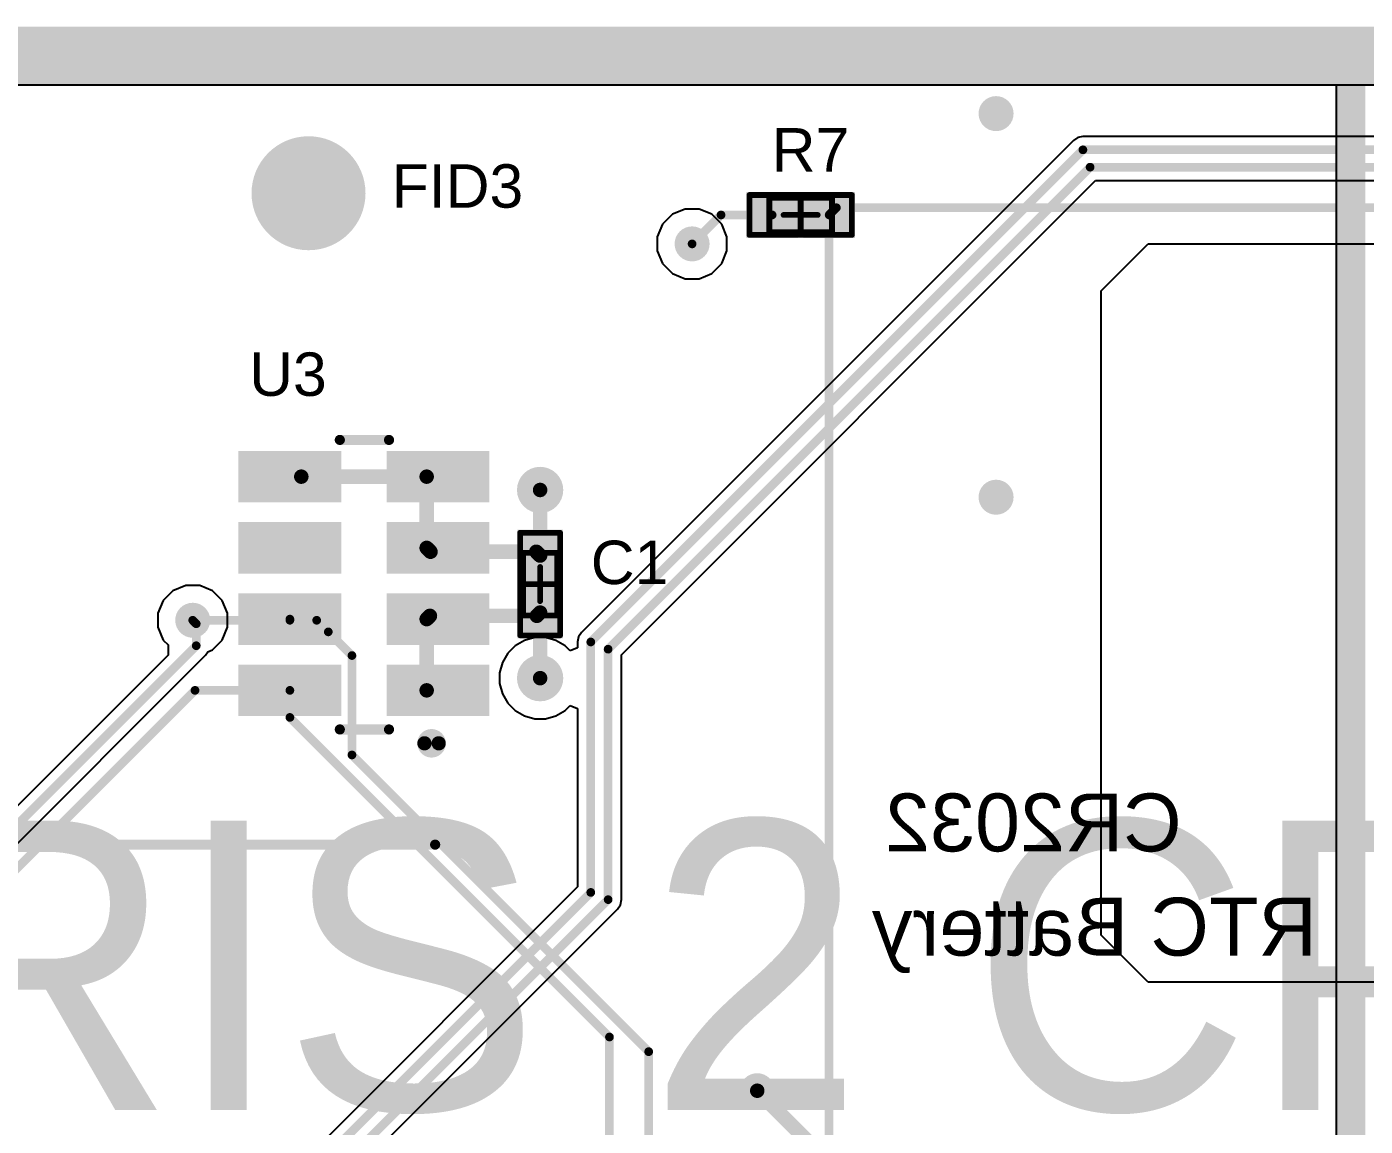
# Model space of a CAD drawing. Header units: millimetres. Extents: x -0.02 to 3.95, y -0.02 to 3.95.
# Drawn here: x 0.98 to 1.905, y 3.195 to 3.955 of the extents above; entities that cross this region are included whole.
import ezdxf

# ---------------------------------------------------------------- set-up
doc = ezdxf.new("R2010")
doc.units = ezdxf.units.MM
doc.header["$MEASUREMENT"] = 0
for name, color, linetype in [('BottomLayer', 5, 'Continuous'), ('BottomOverlay', 54, 'Continuous'), ('InternalPlane1', 76, 'Continuous'), ('InternalPlane2', 16, 'Continuous'), ('Mechanical13', 56, 'Continuous'), ('Mechanical15', 56, 'Continuous'), ('TopLayer', 1, 'Continuous'), ('TopOverlay', 2, 'Continuous'), ('TopPaste', 8, 'Continuous'), ('TopSolder', 216, 'Continuous'), ('ViaHoleLayer', 16, 'Continuous')]:
    doc.layers.add(name, color=color, linetype=linetype)
doc.styles.add('Arial', font='', dxfattribs={"height": 0.2})
doc.styles.add('SciFly', font='', dxfattribs={"height": 0.2})
doc.styles.get('Arial').set_extended_font_data('Arial')
doc.styles.get('SciFly').set_extended_font_data('SciFly')

# ---------------------------------------------------------------- blocks, each defined once
blk = doc.blocks.new('SMTU2032_LF_B_52')
at = {"layer": 'BottomOverlay', "const_width": 0.007}
blk.add_lwpolyline([(0.84, -0.32), (0.31, -0.32)], dxfattribs=at)
at = {"layer": 'BottomOverlay', "const_width": 0.0035}
blk.add_lwpolyline([(0.30825, -0.32, 1), (0.31175, -0.32, 1)], format="xyb", close=True, dxfattribs=at)
blk = doc.blocks.new('MS5611_01BA01_64')
at = {"layer": 'TopLayer'}
for points in [[(-0.03740155, 0.011811), (0.02165355, 0.011811), (0.02165355, -0.011811), (-0.03740155, -0.011811)], [(0.06496065, 0.011811), (0.12401575, 0.011811), (0.12401575, -0.011811), (0.06496065, -0.011811)], [(-0.03740155, -0.0374016), (0.02165355, -0.0374016), (0.02165355, -0.0610236), (-0.03740155, -0.0610236)], [(0.06496065, -0.0374016), (0.12401575, -0.0374016), (0.12401575, -0.0610236), (0.06496065, -0.0610236)], [(-0.03740155, -0.0866142), (0.02165355, -0.0866142), (0.02165355, -0.1102362), (-0.03740155, -0.1102362)], [(0.06496065, -0.0866142), (0.12401575, -0.0866142), (0.12401575, -0.1102362), (0.06496065, -0.1102362)], [(-0.03740155, -0.1358268), (0.02165355, -0.1358268), (0.02165355, -0.1594488), (-0.03740155, -0.1594488)], [(0.06496065, -0.1358268), (0.12401575, -0.1358268), (0.12401575, -0.1594488), (0.06496065, -0.1594488)]]:
    blk.add_hatch(color=1, dxfattribs=at).paths.add_polyline_path(points)
at = {"layer": 'TopPaste'}
for points in [[(-0.03740155, 0.011811), (0.02165355, 0.011811), (0.02165355, -0.011811), (-0.03740155, -0.011811)], [(0.06496065, 0.011811), (0.12401575, 0.011811), (0.12401575, -0.011811), (0.06496065, -0.011811)], [(-0.03740155, -0.0374016), (0.02165355, -0.0374016), (0.02165355, -0.0610236), (-0.03740155, -0.0610236)], [(0.06496065, -0.0374016), (0.12401575, -0.0374016), (0.12401575, -0.0610236), (0.06496065, -0.0610236)], [(-0.03740155, -0.0866142), (0.02165355, -0.0866142), (0.02165355, -0.1102362), (-0.03740155, -0.1102362)], [(0.06496065, -0.0866142), (0.12401575, -0.0866142), (0.12401575, -0.1102362), (0.06496065, -0.1102362)], [(-0.03740155, -0.1358268), (0.02165355, -0.1358268), (0.02165355, -0.1594488), (-0.03740155, -0.1594488)], [(0.06496065, -0.1358268), (0.12401575, -0.1358268), (0.12401575, -0.1594488), (0.06496065, -0.1594488)]]:
    blk.add_hatch(color=8, dxfattribs=at).paths.add_polyline_path(points)
at = {"layer": 'TopSolder'}
for points in [[(-0.04340155, 0.017811), (0.02765355, 0.017811), (0.02765355, -0.017811), (-0.04340155, -0.017811)], [(0.05896065, 0.017811), (0.13001575, 0.017811), (0.13001575, -0.017811), (0.05896065, -0.017811)], [(-0.04340155, -0.0314016), (0.02765355, -0.0314016), (0.02765355, -0.0670236), (-0.04340155, -0.0670236)], [(0.05896065, -0.0314016), (0.13001575, -0.0314016), (0.13001575, -0.0670236), (0.05896065, -0.0670236)], [(-0.04340155, -0.0806142), (0.02765355, -0.0806142), (0.02765355, -0.1162362), (-0.04340155, -0.1162362)], [(0.05896065, -0.0806142), (0.13001575, -0.0806142), (0.13001575, -0.1162362), (0.05896065, -0.1162362)], [(-0.04340155, -0.1298268), (0.02765355, -0.1298268), (0.02765355, -0.1654488), (-0.04340155, -0.1654488)], [(0.05896065, -0.1298268), (0.13001575, -0.1298268), (0.13001575, -0.1654488), (0.05896065, -0.1654488)]]:
    blk.add_hatch(color=216, dxfattribs=at).paths.add_polyline_path(points)
at = {"layer": 'TopOverlay'}
for points, const_width in [([(0.0015355, 0.0365748, 1), (-0.0083071, 0.0365748, 1)], 0.0098425), ([(-0.0107677, 0.0365748, 1), (-0.0058465, 0.0365748, 1)], 0.0049212), ([(-0.0009251, 0.0365748, 1), (0.0039961, 0.0365748, 1)], 0.0049212), ([(0.02425, 0.027, 1), (0.02775, 0.027, 1)], 0.0035), ([(0.05825, 0.027, 1), (0.06175, 0.027, 1)], 0.0035), ([(0.02425, -0.173, 1), (0.02775, -0.173, 1)], 0.0035), ([(0.05825, -0.173, 1), (0.06175, -0.173, 1)], 0.0035)]:
    blk.add_lwpolyline(points, format="xyb", close=True, dxfattribs=dict(at, const_width=const_width))
at = {"layer": 'TopOverlay', "const_width": 0.007}
for points in [[(0.06, 0.027), (0.026, 0.027)], [(0.06, -0.173), (0.026, -0.173)]]:
    blk.add_lwpolyline(points, dxfattribs=at)
blk = doc.blocks.new('0402_70')
at = {"layer": 'TopLayer'}
for points in [[(-0.031496, -0.0098424), (-0.031496, 0.0098426), (-0.007874, 0.0098426), (-0.007874, -0.0098424)], [(0.0078741, -0.0098424), (0.0078741, 0.0098426), (0.0314961, 0.0098426), (0.0314961, -0.0098424)]]:
    blk.add_hatch(color=1, dxfattribs=at).paths.add_polyline_path(points)
at = {"layer": 'TopPaste'}
for points in [[(-0.031496, -0.0098424), (-0.031496, 0.0098426), (-0.007874, 0.0098426), (-0.007874, -0.0098424)], [(0.0078741, -0.0098424), (0.0078741, 0.0098426), (0.0314961, 0.0098426), (0.0314961, -0.0098424)]]:
    blk.add_hatch(color=8, dxfattribs=at).paths.add_polyline_path(points)
at = {"layer": 'TopSolder'}
for points in [[(-0.037496, -0.0158424), (-0.037496, 0.0158426), (-0.001874, 0.0158426), (-0.001874, -0.0158424)], [(0.0018741, -0.0158424), (0.0018741, 0.0158426), (0.0374961, 0.0158426), (0.0374961, -0.0158424)]]:
    blk.add_hatch(color=216, dxfattribs=at).paths.add_polyline_path(points)
at = {"layer": 'Mechanical13', "const_width": 0.003937}
for points in [[(-0.0216535, 0.0118111), (0.0216536, 0.0118111)], [(-0.0216535, -0.0118109), (-0.0216535, 0.0118111)], [(0.0216536, -0.0118109), (0.0216536, 0.0118111)], [(-0.0216535, -0.0118109), (0.0216536, -0.0118109)]]:
    blk.add_lwpolyline(points, dxfattribs=at)
at = {"layer": 'Mechanical13', "const_width": 0.0019685}
for points in [[(-0.0226377, 0.0118111, 1), (-0.0206693, 0.0118111, 1)], [(-0.0226377, 0.0118111, 1), (-0.0206693, 0.0118111, 1)], [(0.0206694, 0.0118111, 1), (0.0226378, 0.0118111, 1)], [(0.0206694, 0.0118111, 1), (0.0226378, 0.0118111, 1)], [(-0.0226377, -0.0118109, 1), (-0.0206693, -0.0118109, 1)], [(-0.0226377, -0.0118109, 1), (-0.0206693, -0.0118109, 1)], [(0.0206694, -0.0118109, 1), (0.0226378, -0.0118109, 1)], [(0.0206694, -0.0118109, 1), (0.0226378, -0.0118109, 1)]]:
    blk.add_lwpolyline(points, format="xyb", close=True, dxfattribs=at)
at = {"layer": 'Mechanical15', "const_width": 0.003937}
for points in [[(-0.035433, 0.0137796), (0.0354331, 0.0137796)], [(-0.035433, -0.0137794), (-0.035433, 0.0137796)], [(0, -0.0118109), (0, 0.0118111)], [(0.0354331, -0.0137794), (0.0354331, 0.0137796)], [(-0.011811, 1e-07), (0.0118111, 1e-07)], [(-0.035433, -0.0137794), (0.0354331, -0.0137794)]]:
    blk.add_lwpolyline(points, dxfattribs=at)
at = {"layer": 'Mechanical15', "const_width": 0.0019685}
for points in [[(-0.0364172, 0.0137796, 1), (-0.0344488, 0.0137796, 1)], [(-0.0364172, 0.0137796, 1), (-0.0344488, 0.0137796, 1)], [(-0.0009842, 0.0118111, 1), (0.0009842, 0.0118111, 1)], [(0.0344489, 0.0137796, 1), (0.0364173, 0.0137796, 1)], [(0.0344489, 0.0137796, 1), (0.0364173, 0.0137796, 1)], [(-0.0127952, 1e-07, 1), (-0.0108268, 1e-07, 1)], [(0.0108269, 1e-07, 1), (0.0127953, 1e-07, 1)], [(-0.0364172, -0.0137794, 1), (-0.0344488, -0.0137794, 1)], [(-0.0364172, -0.0137794, 1), (-0.0344488, -0.0137794, 1)], [(-0.0009842, -0.0118109, 1), (0.0009842, -0.0118109, 1)], [(0.0344489, -0.0137794, 1), (0.0364173, -0.0137794, 1)], [(0.0344489, -0.0137794, 1), (0.0364173, -0.0137794, 1)]]:
    blk.add_lwpolyline(points, format="xyb", close=True, dxfattribs=at)
blk = doc.blocks.new('F_______P_____89')
at = {"layer": 'TopLayer'}
h = blk.add_hatch(color=1, dxfattribs=at)
edge = h.paths.add_edge_path()
edge.add_arc((0, 0), 0.019685, 0, 360)
at = {"layer": 'TopPaste'}
h = blk.add_hatch(color=8, dxfattribs=at)
edge = h.paths.add_edge_path()
edge.add_arc((0, 0), 0.019685, 0, 360)
at = {"layer": 'TopSolder'}
h = blk.add_hatch(color=216, dxfattribs=at)
edge = h.paths.add_edge_path()
edge.add_arc((0, 0), 0.03937, 0, 360)
blk = doc.blocks.new('0402_108')
at = {"layer": 'TopLayer'}
for points in [[(-0.031496, -0.0098424), (-0.031496, 0.0098426), (-0.007874, 0.0098426), (-0.007874, -0.0098424)], [(0.0078741, -0.0098424), (0.0078741, 0.0098426), (0.0314961, 0.0098426), (0.0314961, -0.0098424)]]:
    blk.add_hatch(color=1, dxfattribs=at).paths.add_polyline_path(points)
at = {"layer": 'TopPaste'}
for points in [[(-0.031496, -0.0098424), (-0.031496, 0.0098426), (-0.007874, 0.0098426), (-0.007874, -0.0098424)], [(0.0078741, -0.0098424), (0.0078741, 0.0098426), (0.0314961, 0.0098426), (0.0314961, -0.0098424)]]:
    blk.add_hatch(color=8, dxfattribs=at).paths.add_polyline_path(points)
at = {"layer": 'TopSolder'}
for points in [[(-0.037496, -0.0158424), (-0.037496, 0.0158426), (-0.001874, 0.0158426), (-0.001874, -0.0158424)], [(0.0018741, -0.0158424), (0.0018741, 0.0158426), (0.0374961, 0.0158426), (0.0374961, -0.0158424)]]:
    blk.add_hatch(color=216, dxfattribs=at).paths.add_polyline_path(points)
at = {"layer": 'Mechanical13', "const_width": 0.003937}
for points in [[(-0.0216535, 0.0118111), (0.0216536, 0.0118111)], [(-0.0216535, 0.0118111), (-0.0216535, -0.0118109)], [(0.0216536, 0.0118111), (0.0216536, -0.0118109)], [(-0.0216535, -0.0118109), (0.0216536, -0.0118109)]]:
    blk.add_lwpolyline(points, dxfattribs=at)
at = {"layer": 'Mechanical13', "const_width": 0.0019685}
for points in [[(-0.0226377, 0.0118111, 1), (-0.0206693, 0.0118111, 1)], [(-0.0226377, 0.0118111, 1), (-0.0206693, 0.0118111, 1)], [(0.0206694, 0.0118111, 1), (0.0226378, 0.0118111, 1)], [(0.0206694, 0.0118111, 1), (0.0226378, 0.0118111, 1)], [(-0.0226377, -0.0118109, 1), (-0.0206693, -0.0118109, 1)], [(-0.0226377, -0.0118109, 1), (-0.0206693, -0.0118109, 1)], [(0.0206694, -0.0118109, 1), (0.0226378, -0.0118109, 1)], [(0.0206694, -0.0118109, 1), (0.0226378, -0.0118109, 1)]]:
    blk.add_lwpolyline(points, format="xyb", close=True, dxfattribs=at)
at = {"layer": 'Mechanical15', "const_width": 0.003937}
for points in [[(-0.035433, 0.0137796), (0.0354331, 0.0137796)], [(-0.035433, 0.0137796), (-0.035433, -0.0137794)], [(0, 0.0118111), (0, -0.0118109)], [(0.0354331, 0.0137796), (0.0354331, -0.0137794)], [(-0.011811, 1e-07), (0.0118111, 1e-07)], [(-0.035433, -0.0137794), (0.0354331, -0.0137794)]]:
    blk.add_lwpolyline(points, dxfattribs=at)
at = {"layer": 'Mechanical15', "const_width": 0.0019685}
for points in [[(-0.0364172, 0.0137796, 1), (-0.0344488, 0.0137796, 1)], [(-0.0364172, 0.0137796, 1), (-0.0344488, 0.0137796, 1)], [(-0.0009842, 0.0118111, 1), (0.0009842, 0.0118111, 1)], [(0.0344489, 0.0137796, 1), (0.0364173, 0.0137796, 1)], [(0.0344489, 0.0137796, 1), (0.0364173, 0.0137796, 1)], [(-0.0127952, 1e-07, 1), (-0.0108268, 1e-07, 1)], [(0.0108269, 1e-07, 1), (0.0127953, 1e-07, 1)], [(-0.0364172, -0.0137794, 1), (-0.0344488, -0.0137794, 1)], [(-0.0364172, -0.0137794, 1), (-0.0344488, -0.0137794, 1)], [(-0.0009842, -0.0118109, 1), (0.0009842, -0.0118109, 1)], [(0.0344489, -0.0137794, 1), (0.0364173, -0.0137794, 1)], [(0.0344489, -0.0137794, 1), (0.0364173, -0.0137794, 1)]]:
    blk.add_lwpolyline(points, format="xyb", close=True, dxfattribs=at)

msp = doc.modelspace()

# ---------------------------------------------------------------- hatches: boundary and pattern name
at = {"layer": 'BottomLayer'}
h = msp.add_hatch(color=5, dxfattribs=at)
edge = h.paths.add_edge_path()
edge.add_arc((1.65, 3.895), 0.0121025, 0, 360)
h = msp.add_hatch(color=5, dxfattribs=at)
edge = h.paths.add_edge_path()
edge.add_arc((1.44, 3.805), 0.0121025, 0, 360)
h = msp.add_hatch(color=5, dxfattribs=at)
edge = h.paths.add_edge_path()
edge.add_arc((1.3349999, 3.6349999), 0.016, 0, 360)
h = msp.add_hatch(color=5, dxfattribs=at)
edge = h.paths.add_edge_path()
edge.add_arc((1.65, 3.63), 0.0121025, 0, 360)
h = msp.add_hatch(color=5, dxfattribs=at)
edge = h.paths.add_edge_path()
edge.add_arc((1.095, 3.545), 0.0121025, 0, 360)
h = msp.add_hatch(color=5, dxfattribs=at)
edge = h.paths.add_edge_path()
edge.add_arc((1.335, 3.5050001), 0.016, 0, 360)
h = msp.add_hatch(color=5, dxfattribs=at)
edge = h.paths.add_edge_path()
edge.add_arc((1.485, 3.22), 0.0121025, 0, 360)
at = {"layer": 'InternalPlane1'}
h = msp.add_hatch(color=76, dxfattribs=at)
edge = h.paths.add_edge_path()
edge.add_arc((1.44, 3.805), 0.0121023, 0, 360)
h = msp.add_hatch(color=76, dxfattribs=at)
edge = h.paths.add_edge_path()
edge.add_arc((1.095, 3.545), 0.0121023, 0, 360)
h = msp.add_hatch(color=76, dxfattribs=at)
edge = h.paths.add_edge_path()
edge.add_arc((1.335, 3.5050001), 0.0158425, 0, 360)
at = {"layer": 'InternalPlane2'}
h = msp.add_hatch(color=16, dxfattribs=at)
edge = h.paths.add_edge_path()
edge.add_arc((1.65, 3.895), 0.0121023, 0, 360)
h = msp.add_hatch(color=16, dxfattribs=at)
edge = h.paths.add_edge_path()
edge.add_arc((1.3349999, 3.6349999), 0.0158425, 0, 360)
h = msp.add_hatch(color=16, dxfattribs=at)
edge = h.paths.add_edge_path()
edge.add_arc((1.65, 3.63), 0.0121023, 0, 360)
h = msp.add_hatch(color=16, dxfattribs=at)
edge = h.paths.add_edge_path()
edge.add_arc((1.095, 3.545), 0.0121023, 0, 360)
h = msp.add_hatch(color=16, dxfattribs=at)
edge = h.paths.add_edge_path()
edge.add_arc((1.485, 3.22), 0.0121023, 0, 360)
at = {"layer": 'TopLayer'}
h = msp.add_hatch(color=1, dxfattribs=at)
edge = h.paths.add_edge_path()
edge.add_arc((1.65, 3.895), 0.0121025, 0, 360)
h = msp.add_hatch(color=1, dxfattribs=at)
edge = h.paths.add_edge_path()
edge.add_arc((1.44, 3.805), 0.0121025, 0, 360)
h = msp.add_hatch(color=1, dxfattribs=at)
edge = h.paths.add_edge_path()
edge.add_arc((1.3349999, 3.6349999), 0.016, 0, 360)
h = msp.add_hatch(color=1, dxfattribs=at)
edge = h.paths.add_edge_path()
edge.add_arc((1.65, 3.63), 0.0121025, 0, 360)
h = msp.add_hatch(color=1, dxfattribs=at)
edge = h.paths.add_edge_path()
edge.add_arc((1.095, 3.545), 0.0121025, 0, 360)
h = msp.add_hatch(color=1, dxfattribs=at)
edge = h.paths.add_edge_path()
edge.add_arc((1.335, 3.5050001), 0.016, 0, 360)
h = msp.add_hatch(color=1, dxfattribs=at)
edge = h.paths.add_edge_path()
edge.add_arc((1.485, 3.22), 0.0121025, 0, 360)
at = {"layer": 'ViaHoleLayer'}
h = msp.add_hatch(color=16, dxfattribs=at)
edge = h.paths.add_edge_path()
edge.add_arc((1.65, 3.895), 0.0061023, 0, 360)
h = msp.add_hatch(color=16, dxfattribs=at)
edge = h.paths.add_edge_path()
edge.add_arc((1.44, 3.805), 0.0061023, 0, 360)
h = msp.add_hatch(color=16, dxfattribs=at)
edge = h.paths.add_edge_path()
edge.add_arc((1.3349999, 3.6349999), 0.0098425, 0, 360)
h = msp.add_hatch(color=16, dxfattribs=at)
edge = h.paths.add_edge_path()
edge.add_arc((1.65, 3.63), 0.0061023, 0, 360)
h = msp.add_hatch(color=16, dxfattribs=at)
edge = h.paths.add_edge_path()
edge.add_arc((1.095, 3.545), 0.0061023, 0, 360)
h = msp.add_hatch(color=16, dxfattribs=at)
edge = h.paths.add_edge_path()
edge.add_arc((1.335, 3.5050001), 0.0098425, 0, 360)
h = msp.add_hatch(color=16, dxfattribs=at)
edge = h.paths.add_edge_path()
edge.add_arc((1.485, 3.22), 0.0061023, 0, 360)

# ---------------------------------------------------------------- linework, layer by layer
at = {"layer": 'BottomLayer'}
for p, q in [((0.3, 3.915), (3.6401464, 3.9148534)), ((1.7035114, 3.8764886), (1.3635114, 3.5364886)), ((1.7064884, 3.8784778), (1.7035114, 3.8764886)), ((1.71, 3.8791763), (1.7064884, 3.8784778)), ((3.47, 3.8791763), (1.71, 3.8791763)), ((1.3911763, 3.5212286), (1.7187714, 3.8488237)), ((1.7187714, 3.8488237), (3.4577137, 3.8488237)), ((1.4352057, 3.8291025), (1.426347, 3.8254331)), ((1.4447943, 3.8291025), (1.4352057, 3.8291025)), ((1.453653, 3.8254331), (1.4447943, 3.8291025)), ((1.426347, 3.8254331), (1.4195669, 3.818653)), ((1.4604331, 3.818653), (1.453653, 3.8254331)), ((1.4195669, 3.818653), (1.4158975, 3.8097943)), ((1.4158975, 3.8097943), (1.4158975, 3.8002057)), ((1.4641025, 3.8097943), (1.4604331, 3.818653)), ((1.4641025, 3.8002057), (1.4641025, 3.8097943)), ((1.4158975, 3.8002057), (1.4195669, 3.791347)), ((1.4195669, 3.791347), (1.426347, 3.7845669)), ((1.453653, 3.7845669), (1.4604331, 3.791347)), ((1.4604331, 3.791347), (1.4641025, 3.8002057)), ((1.426347, 3.7845669), (1.4352057, 3.7808975)), ((1.4447943, 3.7808975), (1.453653, 3.7845669)), ((1.4352057, 3.7808975), (1.4447943, 3.7808975)), ((1.081347, 3.5654331), (1.0745669, 3.558653)), ((1.0902057, 3.5691025), (1.081347, 3.5654331)), ((1.0997943, 3.5691025), (1.0902057, 3.5691025)), ((1.108653, 3.5654331), (1.0997943, 3.5691025)), ((1.1154331, 3.558653), (1.108653, 3.5654331)), ((1.0745669, 3.558653), (1.0708975, 3.5497943)), ((1.1191025, 3.5497943), (1.1154331, 3.558653)), ((1.0708975, 3.5497943), (1.0708975, 3.5402057)), ((1.1191025, 3.5402057), (1.1191025, 3.5497943)), ((1.0708975, 3.5402057), (1.0745669, 3.531347)), ((1.1154331, 3.531347), (1.1191025, 3.5402057)), ((1.3313137, 3.5330001), (1.3241924, 3.5310919)), ((1.3386863, 3.5330001), (1.3313137, 3.5330001)), ((1.3458076, 3.5310919), (1.3386863, 3.5330001)), ((1.3615222, 3.5335116), (1.3608237, 3.53)), ((1.3635114, 3.5364886), (1.3615222, 3.5335116)), ((1.0745669, 3.531347), (1.0779328, 3.5279811)), ((1.0779328, 3.5279811), (1.077983, 3.5209602)), ((1.1039009, 3.5209237), (1.1054483, 3.5232395)), ((1.1054483, 3.5232395), (1.108653, 3.5245669)), ((1.108653, 3.5245669), (1.1154331, 3.531347)), ((1.3178076, 3.5274057), (1.3125944, 3.5221925)), ((1.3241924, 3.5310919), (1.3178076, 3.5274057)), ((1.3521924, 3.5274057), (1.3458076, 3.5310919)), ((1.3558237, 3.5237744), (1.3521924, 3.5274057)), ((1.3608237, 3.5258455), (1.3558237, 3.5237744)), ((1.3608237, 3.53), (1.3608237, 3.5258455)), ((1.077983, 3.5209602), (0.8548943, 3.2978715)), ((0.877422, 3.2944448), (1.1039009, 3.5209237)), ((1.3089082, 3.5158077), (1.307, 3.5086864)), ((1.3125944, 3.5221925), (1.3089082, 3.5158077)), ((1.3911763, 3.352), (1.3911763, 3.5212286)), ((1.307, 3.5086864), (1.307, 3.5013138)), ((1.307, 3.5013138), (1.3089082, 3.4941925)), ((1.3089082, 3.4941925), (1.3125944, 3.4878077)), ((1.3125944, 3.4878077), (1.3178076, 3.4825945)), ((1.3521924, 3.4825945), (1.3558237, 3.4862258)), ((1.3558237, 3.4862258), (1.3608237, 3.4841547)), ((1.3178076, 3.4825945), (1.3241924, 3.4789083)), ((1.3241924, 3.4789083), (1.3313137, 3.4770001)), ((1.3313137, 3.4770001), (1.3386863, 3.4770001)), ((1.3386863, 3.4770001), (1.3458076, 3.4789083)), ((1.3458076, 3.4789083), (1.3521924, 3.4825945)), ((1.3608237, 3.4841547), (1.3608237, 3.3607714)), ((1.3608237, 3.3607714), (0.6935114, 2.6934591)), ((1.3884886, 3.3455114), (1.3904778, 3.3484884)), ((1.3904778, 3.3484884), (1.3911763, 3.352)), ((0.7291763, 2.6861991), (1.3884886, 3.3455114))]:
    msp.add_line(p, q, dxfattribs=at)
for points, const_width in [([(1.37, 3.53), (1.71, 3.87)], 0.006), ([(1.71, 3.87), (3.47, 3.87)], 0.006), ([(1.382, 3.5250295), (1.7149705, 3.858)], 0.006), ([(1.7149705, 3.858), (3.4615146, 3.858)], 0.006), ([(1.095, 3.545), (1.0974123, 3.5425877)], 0.006), ([(1.0974123, 3.5274123), (1.0974123, 3.5425877)], 0.006), ([(1.37, 3.3569705), (1.37, 3.53)], 0.006), ([(0.8613829, 3.2913829), (1.0974123, 3.5274123)], 0.006), ([(1.382, 3.352), (1.382, 3.5250295)], 0.006), ([(0.7, 2.6869705), (1.37, 3.3569705)], 0.006), ([(0.72, 2.69), (1.382, 3.352)], 0.006), ([(1.485, 3.22), (1.5262992, 3.1787008)], 0.01)]:
    msp.add_lwpolyline(points, dxfattribs=dict(at, const_width=const_width))
for points, const_width in [([(1.7085, 3.87, 1), (1.7115, 3.87, 1)], 0.003), ([(1.7085, 3.87, 1), (1.7115, 3.87, 1)], 0.003), ([(1.7134705, 3.858, 1), (1.7164705, 3.858, 1)], 0.003), ([(1.7134705, 3.858, 1), (1.7164705, 3.858, 1)], 0.003), ([(1.0935, 3.545, 1), (1.0965, 3.545, 1)], 0.003), ([(1.0959123, 3.5425877, 1), (1.0989123, 3.5425877, 1)], 0.003), ([(1.0959123, 3.5425877, 1), (1.0989123, 3.5425877, 1)], 0.003), ([(1.3685, 3.53, 1), (1.3715, 3.53, 1)], 0.003), ([(1.3685, 3.53, 1), (1.3715, 3.53, 1)], 0.003), ([(1.0959123, 3.5274123, 1), (1.0989123, 3.5274123, 1)], 0.003), ([(1.0959123, 3.5274123, 1), (1.0989123, 3.5274123, 1)], 0.003), ([(1.3805, 3.5250295, 1), (1.3835, 3.5250295, 1)], 0.003), ([(1.3805, 3.5250295, 1), (1.3835, 3.5250295, 1)], 0.003), ([(1.3685, 3.3569705, 1), (1.3715, 3.3569705, 1)], 0.003), ([(1.3685, 3.3569705, 1), (1.3715, 3.3569705, 1)], 0.003), ([(1.3805, 3.352, 1), (1.3835, 3.352, 1)], 0.003), ([(1.3805, 3.352, 1), (1.3835, 3.352, 1)], 0.003), ([(1.4825, 3.22, 1), (1.4875, 3.22, 1)], 0.005)]:
    msp.add_lwpolyline(points, format="xyb", close=True, dxfattribs=dict(at, const_width=const_width))
at = {"layer": 'InternalPlane1'}
msp.add_line((0.165, 3.9149029), (3.7753604, 3.9149029), dxfattribs=at)
at = {"layer": 'InternalPlane1', "const_width": 0.04}
msp.add_lwpolyline([(0.165, 3.9349997), (3.7753604, 3.9349997)], dxfattribs=at)
at = {"layer": 'InternalPlane2'}
for p, q in [((0.165, 3.9149029), (1.8849137, 3.9149029)), ((1.8849137, 3.9149029), (1.8849137, 0.6541779))]:
    msp.add_line(p, q, dxfattribs=at)
for points, const_width in [([(0.165, 3.9349997), (3.7753604, 3.9349997)], 0.04), ([(1.895, 0.65), (1.895, 3.935)], 0.02)]:
    msp.add_lwpolyline(points, dxfattribs=dict(at, const_width=const_width))
at = {"layer": 'InternalPlane2', "const_width": 0.01}
msp.add_lwpolyline([(1.89, 3.935, 1), (1.9, 3.935, 1)], format="xyb", close=True, dxfattribs=at)
at = {"layer": 'TopLayer'}
for p, q in [((1.7225, 3.7725), (1.7549997, 3.8049996)), ((1.7549997, 3.8049996), (2.2299998, 3.805)), ((1.7225, 3.3275001), (1.7225, 3.7725)), ((1.755, 3.295), (1.7225, 3.3275001)), ((2.065, 3.295), (1.755, 3.295))]:
    msp.add_line(p, q, dxfattribs=at)
for points, const_width in [([(1.5346851, 3.8250001), (1.539685, 3.83)], 0.006), ([(1.539685, 3.83), (2.475, 3.83)], 0.006), ([(1.44, 3.805), (1.4600001, 3.8250001)], 0.006), ([(1.4600001, 3.8250001), (1.495315, 3.8250001)], 0.006), ([(1.5346851, 2.8546851), (1.5346851, 3.8250001)], 0.006), ([(1.17, 3.6442126), (1.2566142, 3.6442126)], 0.01), ([(1.2566142, 3.595), (1.2566142, 3.6442126)], 0.01), ([(1.3349999, 3.6349999), (1.335, 3.635)], 0.01), ([(1.3349999, 3.5896851), (1.3349999, 3.6349999)], 0.01), ([(1.2566142, 3.595), (1.2592717, 3.5923425)], 0.01), ([(1.2592717, 3.5923425), (1.3323425, 3.5923425)], 0.01), ([(1.3323425, 3.5923425), (1.3349999, 3.5896851)], 0.01), ([(1.2566142, 3.5457874), (1.258878, 3.5480512)], 0.01), ([(1.258878, 3.5480512), (1.3327361, 3.5480512)], 0.01), ([(1.3327361, 3.5480512), (1.3349999, 3.550315)], 0.01), ([(1.3349999, 3.5050001), (1.3349999, 3.550315)], 0.01), ([(1.095, 3.545), (1.162126, 3.545)], 0.006), ([(1.162126, 3.545), (1.162126, 3.5457874)], 0.006), ([(1.162126, 3.545), (1.18063, 3.545)], 0.006), ([(1.18063, 3.545), (1.1886536, 3.5369764)], 0.006), ([(1.2566142, 3.4965748), (1.2566142, 3.5457874)], 0.01), ([(1.1886536, 3.5369763), (1.1886536, 3.5369764)], 0.006), ([(1.1886536, 3.5369763), (1.205, 3.5206299)], 0.006), ([(1.205, 3.4519706), (1.205, 3.5206299)], 0.006), ([(1.3349999, 3.5050001), (1.335, 3.505)], 0.01), ([(0.8884854, 3.2884854), (1.0965748, 3.4965748)], 0.006), ([(1.0965748, 3.4965748), (1.162126, 3.4965748)], 0.006), ([(1.162126, 3.4778741), (1.162126, 3.4965748)], 0.006), ([(1.162126, 3.4778741), (1.3828975, 3.2571026)], 0.006), ([(1.205, 3.4519706), (1.41, 3.2469706)], 0.006), ([(1.3828975, 2.85), (1.3828975, 3.2571026)], 0.006), ([(1.41, 2.795), (1.41, 3.2469706)], 0.006)]:
    msp.add_lwpolyline(points, dxfattribs=dict(at, const_width=const_width))
for points, const_width in [([(1.538185, 3.83, 1), (1.541185, 3.83, 1)], 0.003), ([(1.538185, 3.83, 1), (1.541185, 3.83, 1)], 0.003), ([(1.4585001, 3.8250001, 1), (1.4615001, 3.8250001, 1)], 0.003), ([(1.4585001, 3.8250001, 1), (1.4615001, 3.8250001, 1)], 0.003), ([(1.493815, 3.8250001, 1), (1.496815, 3.8250001, 1)], 0.003), ([(1.5331851, 3.8250001, 1), (1.5361851, 3.8250001, 1)], 0.003), ([(1.5331851, 3.8250001, 1), (1.5361851, 3.8250001, 1)], 0.003), ([(1.4385, 3.805, 1), (1.4415, 3.805, 1)], 0.003), ([(1.1675, 3.6442126, 1), (1.1725, 3.6442126, 1)], 0.005), ([(1.2541142, 3.6442126, 1), (1.2591142, 3.6442126, 1)], 0.005), ([(1.2541142, 3.6442126, 1), (1.2591142, 3.6442126, 1)], 0.005), ([(1.3324999, 3.6349999, 1), (1.3374999, 3.6349999, 1)], 0.005), ([(1.3324999, 3.6349999, 1), (1.3374999, 3.6349999, 1)], 0.005), ([(1.3325, 3.635, 1), (1.3375, 3.635, 1)], 0.005), ([(1.2541142, 3.595, 1), (1.2591142, 3.595, 1)], 0.005), ([(1.2541142, 3.595, 1), (1.2591142, 3.595, 1)], 0.005), ([(1.2567717, 3.5923425, 1), (1.2617717, 3.5923425, 1)], 0.005), ([(1.2567717, 3.5923425, 1), (1.2617717, 3.5923425, 1)], 0.005), ([(1.3298425, 3.5923425, 1), (1.3348425, 3.5923425, 1)], 0.005), ([(1.3298425, 3.5923425, 1), (1.3348425, 3.5923425, 1)], 0.005), ([(1.3324999, 3.5896851, 1), (1.3374999, 3.5896851, 1)], 0.005), ([(1.3324999, 3.5896851, 1), (1.3374999, 3.5896851, 1)], 0.005), ([(1.256378, 3.5480512, 1), (1.261378, 3.5480512, 1)], 0.005), ([(1.256378, 3.5480512, 1), (1.261378, 3.5480512, 1)], 0.005), ([(1.3302361, 3.5480512, 1), (1.3352361, 3.5480512, 1)], 0.005), ([(1.3302361, 3.5480512, 1), (1.3352361, 3.5480512, 1)], 0.005), ([(1.3324999, 3.550315, 1), (1.3374999, 3.550315, 1)], 0.005), ([(1.3324999, 3.550315, 1), (1.3374999, 3.550315, 1)], 0.005), ([(1.0935, 3.545, 1), (1.0965, 3.545, 1)], 0.003), ([(1.160626, 3.5457874, 1), (1.163626, 3.5457874, 1)], 0.003), ([(1.160626, 3.545, 1), (1.163626, 3.545, 1)], 0.003), ([(1.160626, 3.545, 1), (1.163626, 3.545, 1)], 0.003), ([(1.160626, 3.545, 1), (1.163626, 3.545, 1)], 0.003), ([(1.17913, 3.545, 1), (1.18213, 3.545, 1)], 0.003), ([(1.17913, 3.545, 1), (1.18213, 3.545, 1)], 0.003), ([(1.2541142, 3.5457874, 1), (1.2591142, 3.5457874, 1)], 0.005), ([(1.2541142, 3.5457874, 1), (1.2591142, 3.5457874, 1)], 0.005), ([(1.1871536, 3.5369764, 1), (1.1901536, 3.5369764, 1)], 0.003), ([(1.1871536, 3.5369764, 1), (1.1901536, 3.5369764, 1)], 0.003), ([(1.1871536, 3.5369763, 1), (1.1901536, 3.5369763, 1)], 0.003), ([(1.1871536, 3.5369763, 1), (1.1901536, 3.5369763, 1)], 0.003), ([(1.2035, 3.5206299, 1), (1.2065, 3.5206299, 1)], 0.003), ([(1.2035, 3.5206299, 1), (1.2065, 3.5206299, 1)], 0.003), ([(1.3324999, 3.5050001, 1), (1.3374999, 3.5050001, 1)], 0.005), ([(1.3324999, 3.5050001, 1), (1.3374999, 3.5050001, 1)], 0.005), ([(1.3325, 3.505, 1), (1.3375, 3.505, 1)], 0.005), ([(1.0950748, 3.4965748, 1), (1.0980748, 3.4965748, 1)], 0.003), ([(1.0950748, 3.4965748, 1), (1.0980748, 3.4965748, 1)], 0.003), ([(1.160626, 3.4965748, 1), (1.163626, 3.4965748, 1)], 0.003), ([(1.160626, 3.4965748, 1), (1.163626, 3.4965748, 1)], 0.003), ([(1.2541142, 3.4965748, 1), (1.2591142, 3.4965748, 1)], 0.005), ([(1.160626, 3.4778741, 1), (1.163626, 3.4778741, 1)], 0.003), ([(1.160626, 3.4778741, 1), (1.163626, 3.4778741, 1)], 0.003), ([(1.2035, 3.4519706, 1), (1.2065, 3.4519706, 1)], 0.003), ([(1.2035, 3.4519706, 1), (1.2065, 3.4519706, 1)], 0.003), ([(1.3813975, 3.2571026, 1), (1.3843975, 3.2571026, 1)], 0.003), ([(1.3813975, 3.2571026, 1), (1.3843975, 3.2571026, 1)], 0.003), ([(1.4085, 3.2469706, 1), (1.4115, 3.2469706, 1)], 0.003), ([(1.4085, 3.2469706, 1), (1.4115, 3.2469706, 1)], 0.003)]:
    msp.add_lwpolyline(points, format="xyb", close=True, dxfattribs=dict(at, const_width=const_width))

# ---------------------------------------------------------------- block references
for name, p, rotation in [('F_______P_____89', (1.175, 3.84), 90), ('MS5611_01BA01_64', (1.2566142, 3.4965748), 180), ('0402_108', (1.335, 3.57), 90), ('SMTU2032_LF_B_52', (1.5724803, 3.07), 180)]:
    msp.add_blockref(name, p, dxfattribs=dict(rotation=rotation))
msp.add_blockref('0402_70', (1.515, 3.825))

# ---------------------------------------------------------------- texts
at = {"layer": 'BottomOverlay', "style": 'Arial', "text_generation_flag": 2}
for s, p in [('CR2032', (1.7782967, 3.3853135)), ('RTC Battery', (1.8716, 3.313329))]:
    msp.add_text(s, height=0.04, dxfattribs=at).set_placement(p)
at = {"layer": 'TopOverlay'}
for s, height, style, p in [('R7', 0.03, 'Arial', (1.4950081, 3.8550049)), ('FID3', 0.03, 'Arial', (1.232517, 3.8300049)), ('U3', 0.03, 'Arial', (1.134, 3.7)), ('C1', 0.03, 'Arial', (1.3700065, 3.5700049)), ('IRIS 2 CPU', 0.2, 'SciFly', (0.8151666, 3.206666))]:
    msp.add_text(s, height=height, dxfattribs=dict(at, style=style)).set_placement(p)

doc.saveas('drawing.dxf')
